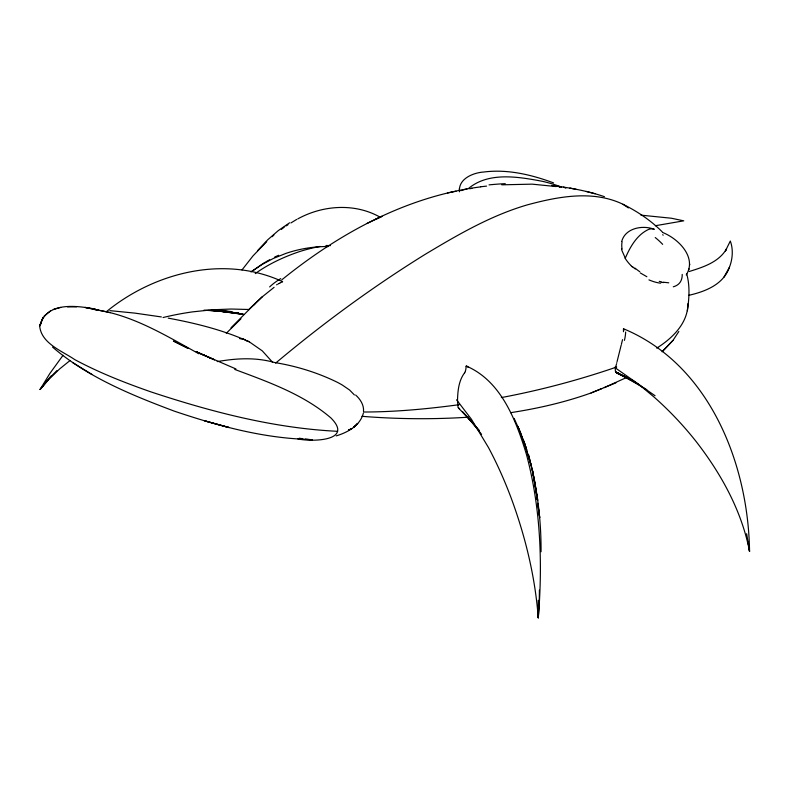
<?xml version="1.0" encoding="UTF-8"?>
<svg xmlns="http://www.w3.org/2000/svg" width="789" height="789" viewBox="0 0 789 789"><rect width="100%" height="100%" fill="white"/><g stroke="black" fill="none" stroke-linecap="round" stroke-linejoin="round"><path stroke-width="1.18" d="M539.281 599.354L539.41 590.142M466.348 366.303L466.358 366.076C501.163 381.008 515.947 420.123 526.273 453.813C540.662 507.14 542.793 563.09 538.266 617.925C535.198 576.907 525.395 536.579 511.173 498.046A295.086 153.796 82.6 0 0 488.43 447.471L471.437 419.265L456.594 399.826M623.468 331.735L623.478 328.747C709.459 364.449 748.268 463.616 749.55 551.333C741.68 510.927 721.314 474.011 696.293 441.732A295.086 254.068 44.2 0 0 654.189 397.163L638.834 384.381L614.463 367.299M457.492 400.743C457.758 391.216 458.577 380.939 464.455 373.019M52.547 347.081C87.569 377.25 131.408 394.993 174.201 411.108C214.273 424.6 255.557 436.199 297.936 438.94C311.113 441.86 354.36 441.465 330.926 417.963C303.38 394.322 268.28 381.945 234.737 369.42M539.232 602.806L538.266 617.925L538.295 600.202M687.9 303.716C687.939 323.372 672.238 338.353 656.734 348.127M687.377 310.767C689.132 298.528 690.099 285.884 686.696 273.842M686.252 274.937C697.131 257.382 678.481 238.771 662.78 232.538M688.866 269.72L689.024 268.871M689.655 264.966L689.783 264.246M459.504 191.549C458.143 178.797 473.252 172.692 483.765 172.022C507.455 168.974 531.421 174.675 553.543 182.89M457.896 404.885L458.014 407.38L459.632 408.761M622.541 339.635L621.426 344.182M363.374 413.12C360.208 425.636 347.653 432.411 336.203 435.893M617.057 361.638L621.18 345.128M616.682 363.226L616.811 362.693M621.712 241.503C625.164 227.982 642.769 224.806 654.288 229.303A286.831 43.178 -72.8 0 0 648.242 229.589C636.812 235.014 630.125 246.977 625.302 258.151L622.008 250.724A33.069 11.697 48.7 0 1 621.554 248.663M616.436 364.271C615.805 366.451 613.378 373.897 618.27 372.812M688.758 295.333C705.327 291.545 723.385 284.602 729.46 267.195C732.646 258.93 733.385 249.432 730.318 241.02L725.387 250.981L726.551 248.87C718.769 262.254 703.137 267.185 689.241 271.495M40.347 324.289C47.606 301.437 76.937 305.757 95.42 309.101M41.472 322.711L39.677 326.015C41.255 343.531 62.104 350.927 74.817 359.646C99.108 372.694 124.859 382.773 150.847 391.857C211.274 411.838 273.734 428.22 337.564 431.307M723.947 277.215L729.46 267.195M665.216 348.551L673.027 340.355L678.836 331.469M242.016 269.927L252.944 255.961L266.721 241.641M226.275 333.293L240.98 318.766M63.041 355.287L49.766 373.611L40.061 389.49L49.026 379.154L59.629 368.946L69.994 360.553M253.259 305.57L261.593 297.364L274.089 287.344M50.94 376.077L40.061 389.49L49.421 378.217L57.055 370.495M257.48 250.724L267.698 239.807L278.32 230.575L289.602 222.794M662.464 351.361L664.989 348.718M662.089 351.795L673.027 340.355M231.029 327.79L255.389 303.242M249.206 309.101L262.53 296.556M272.097 236.71L273.891 235.063M275.548 363.187C322.79 323.51 372.674 286.92 425.103 254.393C457.551 234.935 490.728 215.545 527.279 204.884C558.05 196.579 592.963 189.843 622.975 204.262C637.404 211.442 651.033 220.516 662.385 232.035M44.135 316.064L50.407 310.984M251.721 271.505L264.818 262.382M281.762 279.868C335.512 236.325 398.12 201.027 466.92 188.965M106.742 311.408C154.762 272.235 224.569 254.758 282.57 281.624L282.245 281.811M281.367 229.362L284.178 227.222M255.242 273.596C268.773 263.891 284.03 256.819 299.771 251.513A295.125 216.314 89.4 0 1 320.216 246.434M250.941 271.929L261.662 264.68L273.3 258.476L285.707 253.466A295.086 194.656 75 0 1 325.65 246.523L328.106 246.602M286.082 225.92L288.005 224.737M290.904 222.962L296.694 219.411M276.594 284.809L277.215 284.464M278.093 283.981L278.704 283.655M278.921 283.537L280.213 282.837M265.804 261.849L269.71 259.759M280.44 282.718L282.57 281.624M604.275 387.596L626.407 377.596M366.885 223.504L382.063 216.324L375.278 219.52M297.769 218.908C322.849 205.081 354.981 202.852 380.298 217.281M348.57 430.123L351.766 428.743L348.531 429.936M510.601 412.677C537.94 408.495 565.023 402.272 591.089 392.952L615.893 382.862M591.089 392.952L601.691 388.642M461.171 190.603L464.396 189.557A14.764 1.588 -7.8 0 1 468.232 188.709C488.697 171.302 519.251 176.933 543.532 181.529M616.702 367.013C579.047 379.953 540.465 390.23 501.331 397.577M53.317 309.475L60.714 307.404M447.432 192.97L455.983 191.234M655.383 225.723L683.738 220.831L671.409 218.237L640.954 215.15M459.02 404.708C427.411 408.958 395.565 411.966 363.64 412.016M480.807 186.766L486.547 186.115M501.765 184.823L532.141 184.153L556.225 186.559M468.064 417.213C432.717 419.472 397.222 419.156 361.924 416.306M249.423 309.505L231.029 309.032L212.024 309.801L192.664 311.862A295.086 262.915 21.2 0 0 163.027 317.543M207.911 310.462L218.938 310.767L238.87 313.134L211.541 310.255M325.965 245.497L330.463 245.626M668.766 282.817L663.224 282.206M204.006 310.146L231.946 311.635L211.56 310.176L243.199 314.229L216.679 310.422M297.936 438.94L310.787 439.67M214.194 310.442L243.959 314.515M109.868 310.639L134.781 313.105L161.36 316.931M210.663 310.462L230.921 312.257L223.78 311.32M221.453 310.876L217.813 310.521L221.403 311.014M225.092 311.221L227.518 311.458M94.591 309.604C132.453 314.841 166.006 335.7 198.956 353.797M305.215 439.088L312.395 439.779M217.882 310.442L221.502 310.817M239.57 338.589L242.302 339.092M217.202 361.589A730.959 323.115 -65.4 0 1 225.516 360.326C241.888 358.028 258.772 357.959 274.72 362.555M551.541 185.454C569.431 187.703 587.332 190.82 604.443 196.678M275.785 362.723C296.901 366.274 317.622 372.684 336.883 382.073A100.045 99.956 23.5 0 1 342.406 385.101L349.606 390.032L354.399 394.944M299.297 438.211L302.838 438.783M168.225 318.135C195.938 323.263 223.543 330.127 249.285 341.824L262.283 350.868L272.57 362.259M98.418 310.077L85.044 307.414L110.263 312.651M569.914 188.048L576.246 189.37M661.064 281.781L659.259 281.357M559.214 187.18L559.943 187.348M586.089 191.402L595.123 193.729M235.921 368.946L196.343 351.835L214.519 359.843L208.996 357.397M202.625 354.606L210.15 357.91M246.572 340.552L249.285 341.824M616.959 373.049L631.417 380.268L616.959 373.049L627.778 378.039M205.396 355.8L195.978 351.569M174.093 341.371L188.265 348.432M173.383 340.986L187.427 348.028M628.764 378.523L615.568 371.875L633.498 380.929L655.048 395.703M646.862 276.722L640.283 272.935M563.622 187.062L565.802 188.186M631.417 380.268L622.945 375.781L646.783 389.697M620.568 374.667L635.569 382.616M72.509 362.476L91.968 374.45M622.975 204.262L628.389 207.921M355.652 395.033C360.238 399.116 364.074 405.013 363.512 411.404M633.32 267.589L632.097 266.455M458.35 407.943L473.548 423.417M472.867 422.726L462.433 411.75L479.14 430.469L467.601 416.868L481.546 434.325M623.478 328.747L624.109 330.009M514.132 418.397L520.503 432.53L526.628 449.533L517.9 426.514L526.628 449.533M466.565 366.599L466.358 366.076M746.631 533.709L749.55 551.333L748.169 542.191M537.792 500.305L532.22 469.208L523.886 440.962L531.263 465.924L528.452 454.75C536.974 486.359 541.264 519.024 541.047 551.758M536.944 497.484L537.27 499.841L536.993 497.504M459.376 188.551L459.514 191.757M655.225 237.558A156.36 50.457 75.9 0 1 662.661 244.353M622.057 249.068A56.512 19.449 50.3 0 1 622.087 241.868M630.894 265.489A15.247 5.434 48.7 0 1 625.026 258.092M632.019 266.721A17.575 7.407 50.2 0 1 631.259 265.982M635.273 268.97A22.319 8.206 49.8 0 1 633.35 267.313M639.79 271.732A30.85 8.926 47.2 0 1 635.066 268.152M660.689 283.162A91.938 26.284 46.1 0 1 648.943 279.888M663.569 282.58A144.101 35.83 41.9 0 1 661.429 282.196M682.209 274.414A185.869 43.257 39.2 0 1 673.283 286.792M662.671 234.767A98.99 29.637 72.2 0 1 663.184 235.171M489.042 184.873A70.063 9.419 -8.9 0 1 505.246 183.659M471.102 188.255A22.171 2.18 -7.9 0 1 480.619 186.894M469.603 188.758A15.405 1.203 -8.5 0 1 471.871 188.364M543.522 181.569A288.675 197.94 -55.2 0 1 561.66 187.121M457.965 404.836A10.888 6.184 -86.2 0 1 457.561 400.733M465.421 371.56A20.751 15.76 62.9 0 1 464.524 373.089M466.043 366.244A15.336 11.874 59.5 0 1 465.263 371.441M468.084 367.447A12.782 6.953 64.9 0 1 467.571 366.303M625.657 332.031A39.361 34.46 74.4 0 1 624.415 340.375M242.529 338.56A90.528 50.812 -67.5 0 1 246.444 340.818M274.602 257.135A229.333 160.818 82.1 0 1 278.665 255.281M269.641 286.92A27.161 10.78 -31.9 0 1 280.746 278.596M42.567 318.608L39.677 326.015L43.188 317.227L42.567 318.608M356.904 424.235L353.502 427.391L357.713 423.496L356.904 424.235M76.641 306.625L67.41 306.665L76.641 306.625M225.94 426.662L204.696 420.833L229.057 427.52L225.94 426.662M535.041 483.262L532.22 469.208L536.658 495.137L535.011 483.322M539.686 517.545L537.753 503.382L539.686 517.545"/></g></svg>
